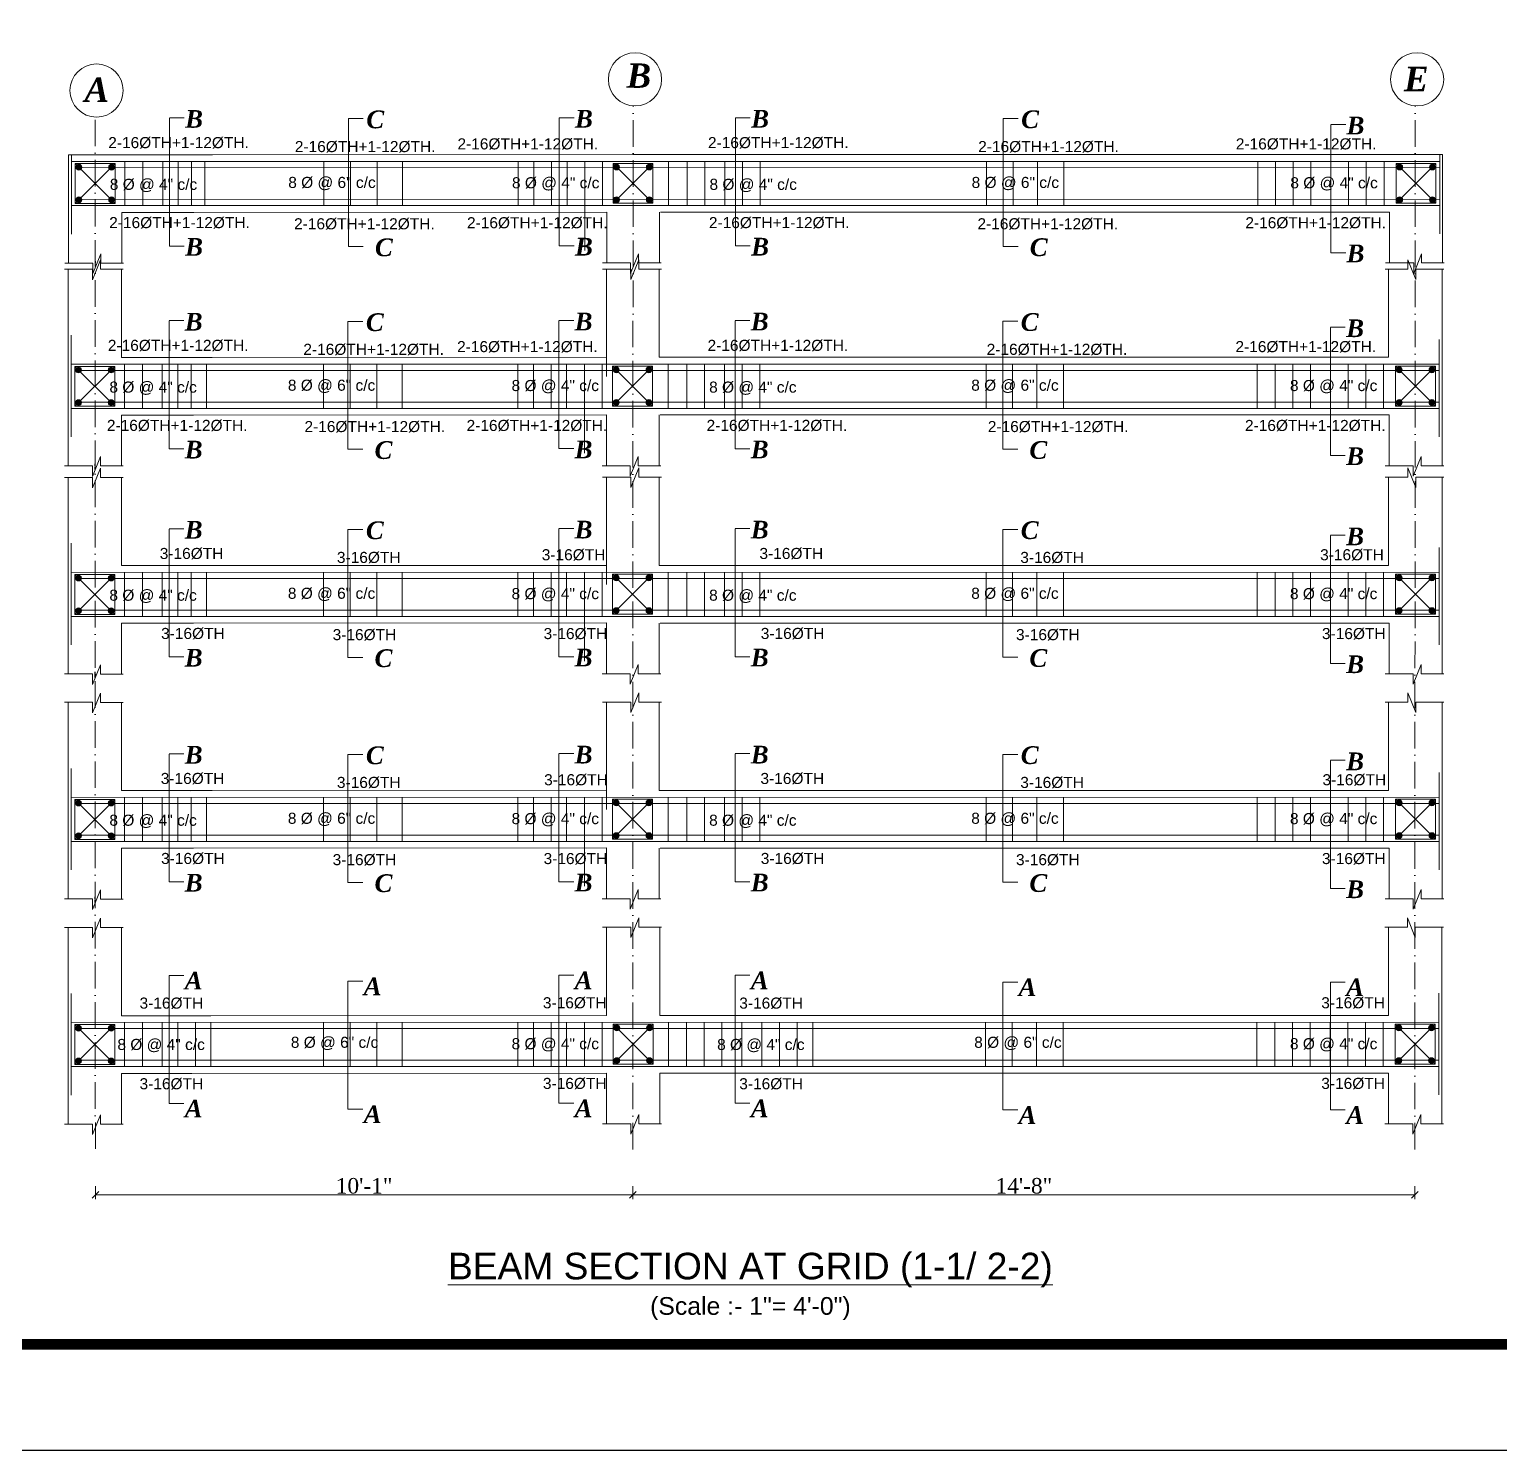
# Model space of a CAD drawing. Header units: inches. Extents: x -4737 to 13205, y 2479 to 13285.
# Drawn here: x 7214 to 7877, y 9074 to 9715 of the extents above; entities that cross this region are included whole.
import ezdxf

# ---------------------------------------------------------------- set-up
doc = ezdxf.new("R2010")
doc.units = ezdxf.units.IN
doc.header["$MEASUREMENT"] = 0
doc.linetypes.add('ACAD_ISO10W100', pattern=[18, 12, -3, 0, -3])
doc.linetypes.add('DASHEDX2', pattern=[1.5, 1, -0.5])
for name, color, linetype, lineweight in [('A-Gridtag', 2, 'Continuous', 13), ('CL', 30, 'ACAD_ISO10W100', 13), ('dim', 172, 'Continuous', 9), ('dimen', 72, 'Continuous', 9), ('REINFORECMENT', 240, 'Continuous', 18), ('SLAB LINE', 47, 'Continuous', 18), ('STIRRUP LINE', 54, 'Continuous', 18), ('Text', 7, 'Continuous', 13), ('TEXT REAL', 93, 'Continuous', 18), ('TEXTT', 7, 'Continuous', 25)]:
    doc.layers.add(name, color=color, linetype=linetype, lineweight=lineweight)
doc.styles.add('kriss', font='arial.ttf', dxfattribs={"height": 7})
doc.styles.add('samar', font='times.ttf')
doc.styles.add('sb', font='timesbi.ttf', dxfattribs={"oblique": 3, "height": 8})
doc.styles.get("Standard").update_dxf_attribs({"font": 'arial.ttf'})
doc.dimstyles.new('Attic 1-48in96', dxfattribs={"dimtxt": 7, "dimasz": 3, "dimexe": 2, "dimexo": 1, "dimgap": 0.5, "dimtad": 1, "dimdec": 0, "dimlfac": 0.5, "dimzin": 3, "dimdsep": 46, "dimlunit": 4, "dimtxsty": 'samar', "dimblk": 'OBLIQUE', "dimcen": 0.09, "dimclrd": 1, "dimclre": 1, "dimadec": 0, "dimazin": 0, "dimtfac": 1, "dimtdec": 0, "dimtix": 1, "dimtmove": 1, "dimatfit": 2, "dimldrblk": 'Arrow 1', "dimfxl": 4, "dimfxlon": 1, "dimtolj": 1, "dimtzin": 0, "dimlwd": 13, "dimlwe": 13, "dimarcsym": 0})

# ---------------------------------------------------------------- blocks, each defined once
blk = doc.blocks.new('_OBLIQUE')
at = {"color": 0, "linetype": 'ByBlock'}
blk.add_line((-0.5, -0.5), (0.5, 0.5), dxfattribs=at)
blk = doc.blocks.new('*D535')
at = {"layer": 'Defpoints', "color": 0, "transparency": 16777216}
for p in [(7243.84, 9209.93), (7486.35, 9209.71), (7486.35, 9189.19)]:
    blk.add_point(p, dxfattribs=at)
at = {"layer": 'dimen', "color": 1, "lineweight": 13, "transparency": 16777216}
for p, q in [((7243.84, 9193.19), (7243.84, 9187.19)), ((7243.84, 9189.19), (7486.35, 9189.19)), ((7486.35, 9193.19), (7486.35, 9187.19))]:
    blk.add_line(p, q, dxfattribs=at)
at = {"layer": 'dimen', "color": 1, "lineweight": 13, "transparency": 16777216, "xscale": 3, "yscale": 3, "zscale": 3, "rotation": 180}
blk.add_blockref('_OBLIQUE', (7243.84, 9189.19), dxfattribs=at)
at = {"layer": 'dimen', "color": 1, "lineweight": 13, "transparency": 16777216, "xscale": 3, "yscale": 3, "zscale": 3}
blk.add_blockref('_OBLIQUE', (7486.35, 9189.19), dxfattribs=at)
at = {"layer": 'dimen', "color": 0, "transparency": 16777216, "insert": (7365.1, 9193.25), "char_height": 7, "attachment_point": 5, "style": 'samar'}
blk.add_mtext('\\A1;10\'-1"', dxfattribs=at)
blk = doc.blocks.new('Arrow 1')
at = {"layer": 'TEXTT'}
blk.add_hatch(color=256, dxfattribs=at).paths.add_polyline_path([(-1.01, 0.42), (-1.01, -0.42), (-0.01, 0)])
blk = doc.blocks.new('*D536')
at = {"layer": 'Defpoints', "color": 0, "transparency": 16777216}
for p in [(7486.35, 9209.71), (7839.22, 9209.71), (7839.22, 9189.19)]:
    blk.add_point(p, dxfattribs=at)
at = {"layer": 'dimen', "color": 1, "lineweight": 13, "transparency": 16777216}
for p, q in [((7486.35, 9193.19), (7486.35, 9187.19)), ((7486.35, 9189.19), (7839.22, 9189.19)), ((7839.22, 9193.19), (7839.22, 9187.19))]:
    blk.add_line(p, q, dxfattribs=at)
at = {"layer": 'dimen', "color": 1, "lineweight": 13, "transparency": 16777216, "xscale": 3, "yscale": 3, "zscale": 3, "rotation": 180}
blk.add_blockref('_OBLIQUE', (7486.35, 9189.19), dxfattribs=at)
at = {"layer": 'dimen', "color": 1, "lineweight": 13, "transparency": 16777216, "xscale": 3, "yscale": 3, "zscale": 3}
blk.add_blockref('_OBLIQUE', (7839.22, 9189.19), dxfattribs=at)
at = {"layer": 'dimen', "color": 0, "transparency": 16777216, "insert": (7662.78, 9193.25), "char_height": 7, "attachment_point": 5, "style": 'samar'}
blk.add_mtext('\\A1;14\'-8"', dxfattribs=at)

msp = doc.modelspace()

# ---------------------------------------------------------------- hatches: boundary and pattern name
at = {"layer": 'REINFORECMENT'}
for points in [[(7237.74, 9652.98, 1), (7235.14, 9652.98, 1)], [(7249.87, 9652.98, -1), (7252.47, 9652.98, -1)], [(7480.34, 9653.06, 1), (7477.74, 9653.06, 1)], [(7492.47, 9653.06, -1), (7495.08, 9653.06, -1)], [(7833.66, 9653.06, 1), (7831.05, 9653.06, 1)], [(7845.79, 9653.06, -1), (7848.39, 9653.06, -1)], [(7237.74, 9638.25, -1), (7235.14, 9638.25, -1)], [(7249.87, 9638.25, 1), (7252.47, 9638.25, 1)], [(7480.34, 9638.33, -1), (7477.74, 9638.33, -1)], [(7492.47, 9638.33, 1), (7495.08, 9638.33, 1)], [(7833.66, 9638.33, -1), (7831.05, 9638.33, -1)], [(7845.79, 9638.33, 1), (7848.39, 9638.33, 1)], [(7237.56, 9561.47, 1), (7234.96, 9561.47, 1)], [(7249.69, 9561.47, -1), (7252.29, 9561.47, -1)], [(7480.17, 9561.55, 1), (7477.56, 9561.55, 1)], [(7492.3, 9561.55, -1), (7494.9, 9561.55, -1)], [(7833.48, 9561.55, 1), (7830.88, 9561.55, 1)], [(7845.61, 9561.55, -1), (7848.21, 9561.55, -1)], [(7237.56, 9546.74, -1), (7234.96, 9546.74, -1)], [(7249.69, 9546.74, 1), (7252.29, 9546.74, 1)], [(7480.17, 9546.82, -1), (7477.56, 9546.82, -1)], [(7492.3, 9546.82, 1), (7494.9, 9546.82, 1)], [(7833.48, 9546.82, -1), (7830.88, 9546.82, -1)], [(7845.61, 9546.82, 1), (7848.21, 9546.82, 1)], [(7237.56, 9467.56, 1), (7234.96, 9467.56, 1)], [(7249.69, 9467.56, -1), (7252.29, 9467.56, -1)], [(7480.17, 9467.63, 1), (7477.56, 9467.63, 1)], [(7492.3, 9467.63, -1), (7494.9, 9467.63, -1)], [(7833.48, 9467.64, 1), (7830.88, 9467.64, 1)], [(7845.61, 9467.64, -1), (7848.21, 9467.64, -1)], [(7237.56, 9452.82, -1), (7234.96, 9452.82, -1)], [(7249.69, 9452.82, 1), (7252.29, 9452.82, 1)], [(7480.17, 9452.9, -1), (7477.56, 9452.9, -1)], [(7492.3, 9452.9, 1), (7494.9, 9452.9, 1)], [(7833.48, 9452.9, -1), (7830.88, 9452.9, -1)], [(7845.61, 9452.9, 1), (7848.21, 9452.9, 1)], [(7237.56, 9366.01, 1), (7234.96, 9366.01, 1)], [(7249.69, 9366.01, -1), (7252.29, 9366.01, -1)], [(7480.17, 9366.09, 1), (7477.56, 9366.09, 1)], [(7492.3, 9366.09, -1), (7494.9, 9366.09, -1)], [(7833.48, 9366.09, 1), (7830.88, 9366.09, 1)], [(7845.61, 9366.09, -1), (7848.21, 9366.09, -1)], [(7237.56, 9351.28, -1), (7234.96, 9351.28, -1)], [(7249.69, 9351.28, 1), (7252.29, 9351.28, 1)], [(7480.17, 9351.36, -1), (7477.56, 9351.36, -1)], [(7492.3, 9351.36, 1), (7494.9, 9351.36, 1)], [(7833.48, 9351.36, -1), (7830.88, 9351.36, -1)], [(7845.61, 9351.36, 1), (7848.21, 9351.36, 1)], [(7237.56, 9264.4, 1), (7234.96, 9264.4, 1)], [(7249.69, 9264.4, -1), (7252.29, 9264.4, -1)], [(7480.43, 9264.55, 1), (7477.83, 9264.55, 1)], [(7492.56, 9264.55, -1), (7495.16, 9264.55, -1)], [(7833.3, 9264.55, 1), (7830.7, 9264.55, 1)], [(7845.43, 9264.55, -1), (7848.03, 9264.55, -1)], [(7237.56, 9249.67, -1), (7234.96, 9249.67, -1)], [(7249.69, 9249.67, 1), (7252.29, 9249.67, 1)], [(7480.43, 9249.82, -1), (7477.83, 9249.82, -1)], [(7492.56, 9249.82, 1), (7495.16, 9249.82, 1)], [(7833.3, 9249.82, -1), (7830.7, 9249.82, -1)], [(7845.43, 9249.82, 1), (7848.03, 9249.82, 1)]]:
    msp.add_hatch(color=256, dxfattribs=at).paths.add_polyline_path(points)

# ---------------------------------------------------------------- linework, layer by layer
at = {"color": 4, "linetype": 'DASHEDX2'}
for p, q in [((7243.8, 9610.63), (7243.8, 9607.6)), ((7243.63, 9519.12), (7243.63, 9516.09)), ((7243.63, 9425.21), (7243.63, 9422.17)), ((7243.63, 9323.67), (7243.63, 9320.63))]:
    msp.add_line(p, q, dxfattribs=at)
msp.add_lwpolyline([(6193.59, 9073.79), (6193.59, 11318.83), (9368.39, 11318.83), (9368.39, 9073.79)], close=True)
at = {"const_width": 4.8}
msp.add_lwpolyline([(9320.39, 9121.79), (9320.39, 11270.83), (6337.59, 11270.83), (6337.59, 9121.79)], close=True, dxfattribs=at)
at = {"layer": 'A-Gridtag', "color": 1}
for centre in [(7244.4, 9687.6), (7487.35, 9692.64), (7840.22, 9692.64)]:
    msp.add_circle(centre, 12, dxfattribs=at)
at = {"layer": 'CL'}
for p, q in [((7486.35, 9209.71), (7486.45, 9680.67)), ((7839.22, 9209.71), (7839.32, 9680.67)), ((7243.84, 9209.93), (7243.69, 9675.62))]:
    msp.add_line(p, q, dxfattribs=at)
at = {"layer": 'dim', "ltscale": 5}
for p, q in [((7283.97, 9675.26), (7277.26, 9675.26)), ((7277.26, 9675.12), (7277.26, 9637.56)), ((7364.72, 9674.91), (7358.01, 9674.91)), ((7358.01, 9674.91), (7358.01, 9637.35)), ((7459.89, 9675.35), (7453.18, 9675.35)), ((7453.18, 9675.21), (7453.18, 9637.65)), ((7539.37, 9675.34), (7532.66, 9675.34)), ((7532.66, 9675.2), (7532.66, 9637.64)), ((7660.19, 9674.96), (7653.48, 9674.96)), ((7653.48, 9674.96), (7653.48, 9637.41)), ((7808.01, 9672.3), (7801.3, 9672.3)), ((7801.3, 9672.15), (7801.3, 9634.6)), ((7277.26, 9654.94), (7277.26, 9617.39)), ((7358.01, 9654.74), (7358.01, 9617.18)), ((7453.18, 9655.04), (7453.18, 9617.48)), ((7464.67, 9653.02), (7464.67, 9615.46)), ((7532.66, 9655.03), (7532.66, 9617.47)), ((7653.48, 9654.79), (7653.48, 9617.24)), ((7801.3, 9651.98), (7801.3, 9614.42)), ((7277.26, 9617.39), (7283.97, 9617.39)), ((7358.01, 9617.18), (7364.72, 9617.18)), ((7453.18, 9617.48), (7459.89, 9617.48)), ((7532.66, 9617.47), (7539.37, 9617.47)), ((7653.48, 9617.24), (7660.19, 9617.24)), ((7801.3, 9614.42), (7808.01, 9614.42)), ((7283.79, 9583.75), (7277.09, 9583.75)), ((7277.09, 9583.61), (7277.09, 9546.05)), ((7364.54, 9583.4), (7357.83, 9583.4)), ((7357.83, 9583.4), (7357.83, 9545.84)), ((7459.71, 9583.84), (7453.01, 9583.84)), ((7453.01, 9583.7), (7453.01, 9546.14)), ((7539.19, 9583.84), (7532.49, 9583.84)), ((7532.49, 9583.69), (7532.49, 9546.13)), ((7660.01, 9583.45), (7653.3, 9583.45)), ((7653.3, 9583.45), (7653.3, 9545.9)), ((7807.83, 9580.79), (7801.12, 9580.79)), ((7801.12, 9580.64), (7801.12, 9543.09)), ((7277.09, 9563.44), (7277.09, 9525.88)), ((7357.83, 9563.23), (7357.83, 9525.67)), ((7453.01, 9563.53), (7453.01, 9525.97)), ((7464.5, 9561.51), (7464.5, 9523.95)), ((7532.49, 9563.52), (7532.49, 9525.96)), ((7653.3, 9563.28), (7653.3, 9525.73)), ((7801.12, 9560.47), (7801.12, 9522.92)), ((7277.09, 9525.88), (7283.79, 9525.88)), ((7453.01, 9525.97), (7459.71, 9525.97)), ((7532.49, 9525.96), (7539.19, 9525.96)), ((7653.3, 9525.73), (7660.01, 9525.73)), ((7357.83, 9525.67), (7364.54, 9525.67)), ((7801.12, 9522.92), (7807.83, 9522.92)), ((7283.79, 9489.84), (7277.09, 9489.84)), ((7277.09, 9489.69), (7277.09, 9452.13)), ((7364.54, 9489.48), (7357.83, 9489.48)), ((7357.83, 9489.48), (7357.83, 9451.93)), ((7459.71, 9489.93), (7453.01, 9489.93)), ((7453.01, 9489.78), (7453.01, 9452.23)), ((7539.19, 9489.92), (7532.49, 9489.92)), ((7532.49, 9489.77), (7532.49, 9452.22)), ((7660.01, 9489.54), (7653.3, 9489.54)), ((7653.3, 9489.54), (7653.3, 9451.98)), ((7807.83, 9486.88), (7801.12, 9486.88)), ((7801.12, 9486.73), (7801.12, 9449.17)), ((7277.09, 9469.52), (7277.09, 9431.96)), ((7357.83, 9469.31), (7357.83, 9431.76)), ((7453.01, 9469.61), (7453.01, 9432.06)), ((7464.5, 9467.59), (7464.5, 9430.04)), ((7532.49, 9469.6), (7532.49, 9432.05)), ((7653.3, 9469.37), (7653.3, 9431.81)), ((7801.12, 9466.56), (7801.12, 9429)), ((7277.09, 9431.96), (7283.79, 9431.96)), ((7357.83, 9431.76), (7364.54, 9431.76)), ((7453.01, 9432.06), (7459.71, 9432.06)), ((7532.49, 9432.05), (7539.19, 9432.05)), ((7653.3, 9431.81), (7660.01, 9431.81)), ((7801.12, 9429), (7807.83, 9429)), ((7283.79, 9388.3), (7277.09, 9388.3)), ((7277.09, 9388.15), (7277.09, 9350.59)), ((7364.54, 9387.94), (7357.83, 9387.94)), ((7357.83, 9387.94), (7357.83, 9350.38)), ((7459.71, 9388.39), (7453.01, 9388.39)), ((7453.01, 9388.24), (7453.01, 9350.68)), ((7539.19, 9388.38), (7532.49, 9388.38)), ((7532.49, 9388.23), (7532.49, 9350.67)), ((7660.01, 9388), (7653.3, 9388)), ((7653.3, 9388), (7653.3, 9350.44)), ((7807.83, 9385.33), (7801.12, 9385.33)), ((7801.12, 9385.18), (7801.12, 9347.63)), ((7277.09, 9367.98), (7277.09, 9330.42)), ((7357.83, 9367.77), (7357.83, 9330.21)), ((7453.01, 9368.07), (7453.01, 9330.51)), ((7532.49, 9368.06), (7532.49, 9330.5)), ((7653.3, 9367.82), (7653.3, 9330.27)), ((7464.5, 9366.05), (7464.5, 9328.49)), ((7801.12, 9365.01), (7801.12, 9327.46)), ((7277.09, 9330.42), (7283.79, 9330.42)), ((7357.83, 9330.21), (7364.54, 9330.21)), ((7453.01, 9330.51), (7459.71, 9330.51)), ((7532.49, 9330.5), (7539.19, 9330.5)), ((7653.3, 9330.27), (7660.01, 9330.27)), ((7801.12, 9327.46), (7807.83, 9327.46)), ((7283.79, 9288.2), (7277.09, 9288.2)), ((7277.09, 9288.2), (7277.09, 9250.65)), ((7459.71, 9288.29), (7453.01, 9288.29)), ((7453.01, 9288.29), (7453.01, 9250.74)), ((7539.19, 9288.29), (7532.49, 9288.29)), ((7532.49, 9288.29), (7532.49, 9250.73)), ((7364.54, 9285.63), (7357.83, 9285.63)), ((7357.83, 9285.63), (7357.83, 9248.07)), ((7660.01, 9285.24), (7653.3, 9285.24)), ((7653.3, 9285.24), (7653.3, 9247.68)), ((7807.83, 9285.24), (7801.12, 9285.24)), ((7801.12, 9285.24), (7801.12, 9247.68)), ((7277.09, 9268.03), (7277.09, 9230.48)), ((7453.01, 9268.12), (7453.01, 9230.57)), ((7532.49, 9268.11), (7532.49, 9230.56)), ((7357.83, 9265.46), (7357.83, 9227.9)), ((7653.3, 9265.07), (7653.3, 9227.51)), ((7801.12, 9265.07), (7801.12, 9227.51)), ((7277.09, 9230.48), (7283.79, 9230.48)), ((7357.83, 9227.9), (7364.54, 9227.9)), ((7453.01, 9230.57), (7459.71, 9230.57)), ((7532.49, 9230.56), (7539.19, 9230.56)), ((7653.3, 9227.51), (7660.01, 9227.51)), ((7801.12, 9227.51), (7807.83, 9227.51))]:
    msp.add_line(p, q, dxfattribs=at)
at = {"layer": 'dim', "ltscale": 3}
for p, q in [((7234.8, 9636.61), (7252.8, 9654.61)), ((7234.8, 9654.61), (7252.8, 9636.61)), ((7477.41, 9636.69), (7495.41, 9654.69)), ((7477.41, 9654.69), (7495.41, 9636.69)), ((7830.72, 9636.69), (7848.72, 9654.69)), ((7830.72, 9654.69), (7848.72, 9636.69)), ((7255.63, 9606.93), (7255.63, 9567.11)), ((7474.5, 9607.1), (7474.5, 9567.23)), ((7255.63, 9597.8), (7255.63, 9567.11)), ((7474.5, 9558.59), (7474.5, 9596.72)), ((7234.63, 9545.1), (7252.63, 9563.1)), ((7234.63, 9563.1), (7252.63, 9545.1)), ((7477.23, 9545.18), (7495.23, 9563.18)), ((7477.23, 9563.18), (7495.23, 9545.18)), ((7830.54, 9545.19), (7848.54, 9563.19)), ((7830.54, 9563.19), (7848.54, 9545.19)), ((7255.63, 9513.01), (7255.63, 9473.19)), ((7474.5, 9513.19), (7474.5, 9473.32)), ((7255.63, 9503.88), (7255.63, 9473.19)), ((7474.5, 9464.67), (7474.5, 9502.8)), ((7234.63, 9451.19), (7252.63, 9469.19)), ((7234.63, 9469.19), (7252.63, 9451.19)), ((7477.23, 9451.27), (7495.23, 9469.27)), ((7477.23, 9469.27), (7495.23, 9451.27)), ((7830.54, 9451.27), (7848.54, 9469.27)), ((7830.54, 9469.27), (7848.54, 9451.27)), ((7255.63, 9411.47), (7255.63, 9371.65)), ((7474.5, 9411.64), (7474.5, 9371.77)), ((7255.63, 9402.34), (7255.63, 9371.65)), ((7474.5, 9363.13), (7474.5, 9401.26)), ((7234.63, 9349.65), (7252.63, 9367.65)), ((7234.63, 9367.65), (7252.63, 9349.65)), ((7477.23, 9349.73), (7495.23, 9367.73)), ((7477.23, 9367.73), (7495.23, 9349.73)), ((7830.54, 9349.73), (7848.54, 9367.73)), ((7830.54, 9367.73), (7848.54, 9349.73)), ((7234.63, 9248.03), (7252.63, 9266.03)), ((7234.63, 9266.03), (7252.63, 9248.03)), ((7477.5, 9248.18), (7495.5, 9266.18)), ((7477.5, 9266.18), (7495.5, 9248.18)), ((7830.37, 9248.18), (7848.37, 9266.18)), ((7830.37, 9266.18), (7848.37, 9248.18))]:
    msp.add_line(p, q, dxfattribs=at)
at = {"layer": 'dim', "ltscale": 5}
for points in [[(7256.53, 9609.69), (7246.32, 9609.69), (7246.32, 9613.89), (7242.76, 9604.98), (7242.76, 9609.71), (7230.04, 9609.71)], [(7499.14, 9609.77), (7488.92, 9609.77), (7488.92, 9613.96), (7485.36, 9605.06), (7485.36, 9609.79), (7472.65, 9609.79)], [(7852.45, 9609.77), (7842.24, 9609.77), (7842.24, 9613.97), (7838.68, 9605.06), (7838.68, 9609.8), (7825.96, 9609.8)], [(7256.36, 9606.93), (7246.14, 9606.93), (7246.14, 9611.12), (7242.58, 9602.21), (7242.58, 9606.95), (7229.87, 9606.95)], [(7499.23, 9607.01), (7489.01, 9607.01), (7489.01, 9611.2), (7485.45, 9602.29), (7485.45, 9607.03), (7472.74, 9607.03)], [(7825.81, 9607.01), (7836.03, 9607.01), (7836.03, 9611.2), (7839.59, 9602.29), (7839.59, 9607.03), (7852.3, 9607.03)], [(7256.36, 9518.18), (7246.14, 9518.18), (7246.14, 9522.38), (7242.58, 9513.47), (7242.58, 9518.21), (7229.87, 9518.21)], [(7498.96, 9518.26), (7488.74, 9518.26), (7488.74, 9522.46), (7485.18, 9513.55), (7485.18, 9518.29), (7472.47, 9518.29)], [(7852.27, 9518.26), (7842.06, 9518.26), (7842.06, 9522.46), (7838.5, 9513.55), (7838.5, 9518.29), (7825.78, 9518.29)], [(7256.36, 9513.01), (7246.14, 9513.01), (7246.14, 9517.21), (7242.58, 9508.3), (7242.58, 9513.03), (7229.87, 9513.03)], [(7499.23, 9513.09), (7489.01, 9513.09), (7489.01, 9517.29), (7485.45, 9508.38), (7485.45, 9513.12), (7472.74, 9513.12)], [(7825.81, 9513.09), (7836.03, 9513.09), (7836.03, 9517.29), (7839.59, 9508.38), (7839.59, 9513.12), (7852.3, 9513.12)], [(7256.36, 9424.27), (7246.14, 9424.27), (7246.14, 9428.46), (7242.58, 9419.55), (7242.58, 9424.29), (7229.87, 9424.29)], [(7498.96, 9424.35), (7488.74, 9424.35), (7488.74, 9428.54), (7485.18, 9419.63), (7485.18, 9424.37), (7472.47, 9424.37)], [(7852.27, 9424.35), (7842.06, 9424.35), (7842.06, 9428.54), (7838.5, 9419.64), (7838.5, 9424.37), (7825.78, 9424.37)], [(7256.36, 9411.47), (7246.14, 9411.47), (7246.14, 9415.66), (7242.58, 9406.75), (7242.58, 9411.49), (7229.87, 9411.49)], [(7499.23, 9411.55), (7489.01, 9411.55), (7489.01, 9415.74), (7485.45, 9406.84), (7485.45, 9411.57), (7472.74, 9411.57)], [(7825.81, 9411.55), (7836.03, 9411.55), (7836.03, 9415.74), (7839.59, 9406.84), (7839.59, 9411.57), (7852.3, 9411.57)], [(7256.36, 9322.72), (7246.14, 9322.72), (7246.14, 9326.92), (7242.58, 9318.01), (7242.58, 9322.75), (7229.87, 9322.75)], [(7498.96, 9322.8), (7488.74, 9322.8), (7488.74, 9327), (7485.18, 9318.09), (7485.18, 9322.83), (7472.47, 9322.83)], [(7852.27, 9322.81), (7842.06, 9322.81), (7842.06, 9327), (7838.5, 9318.09), (7838.5, 9322.83), (7825.78, 9322.83)], [(7256.36, 9309.85), (7246.14, 9309.85), (7246.14, 9314.05), (7242.58, 9305.14), (7242.58, 9309.88), (7229.87, 9309.88)], [(7499.23, 9310), (7489.01, 9310), (7489.01, 9314.2), (7485.45, 9305.29), (7485.45, 9310.03), (7472.74, 9310.03)], [(7825.64, 9310), (7835.85, 9310), (7835.85, 9314.2), (7839.41, 9305.29), (7839.41, 9310.03), (7852.13, 9310.03)], [(7256.36, 9221.11), (7246.14, 9221.11), (7246.14, 9225.31), (7242.58, 9216.4), (7242.58, 9221.13), (7229.87, 9221.13)], [(7499.23, 9221.26), (7489.01, 9221.26), (7489.01, 9225.46), (7485.45, 9216.55), (7485.45, 9221.28), (7472.74, 9221.28)], [(7499.23, 9221.26), (7489.01, 9221.26), (7489.01, 9225.46), (7485.45, 9216.55), (7485.45, 9221.28), (7472.74, 9221.28)], [(7852.1, 9221.26), (7841.88, 9221.26), (7841.88, 9225.46), (7838.32, 9216.55), (7838.32, 9221.28), (7825.61, 9221.28)]]:
    msp.add_lwpolyline(points, dxfattribs=at)
at = {"layer": 'REINFORECMENT'}
for p, q in [((7233.1, 9658.61), (7233.1, 9622.79)), ((7233.1, 9658.61), (7233.1, 9622.79)), ((7850.42, 9658.69), (7850.42, 9622.87)), ((7850.42, 9655.63), (7233.1, 9655.58)), ((7850.42, 9652.83), (7234.8, 9652.78)), ((7850.42, 9638.53), (7234.8, 9638.47)), ((7850.42, 9635.66), (7233.1, 9635.66)), ((7232.93, 9577.16), (7232.93, 9531.28)), ((7850.24, 9575.31), (7850.24, 9531.36)), ((7232.93, 9567.11), (7232.93, 9531.28)), ((7850.24, 9564.12), (7232.93, 9564.07)), ((7850.24, 9561.32), (7234.63, 9561.27)), ((7850.24, 9547.02), (7234.63, 9546.97)), ((7850.24, 9544.15), (7232.93, 9544.15)), ((7232.93, 9483.25), (7232.93, 9437.37)), ((7850.24, 9481.4), (7850.24, 9437.45)), ((7232.93, 9473.19), (7232.93, 9437.37)), ((7850.24, 9470.2), (7232.93, 9470.15)), ((7850.24, 9467.4), (7234.63, 9467.35)), ((7850.24, 9453.1), (7234.63, 9453.05)), ((7850.24, 9450.24), (7232.93, 9450.24)), ((7232.93, 9381.7), (7232.93, 9335.82)), ((7850.24, 9379.86), (7850.24, 9335.9)), ((7232.93, 9371.65), (7232.93, 9335.82)), ((7850.24, 9368.66), (7232.93, 9368.61)), ((7850.24, 9365.86), (7234.63, 9365.81)), ((7850.24, 9348.69), (7232.93, 9348.69)), ((7850.24, 9351.56), (7234.63, 9351.51)), ((7232.93, 9280.09), (7232.93, 9234.21)), ((7850.07, 9280.24), (7850.07, 9234.36)), ((7850.07, 9267.11), (7232.93, 9267.06)), ((7850.07, 9264.32), (7234.63, 9264.27)), ((7850.07, 9247.15), (7232.93, 9247.15)), ((7850.07, 9250.01), (7234.63, 9249.96))]:
    msp.add_line(p, q, dxfattribs=at)
for points in [[(7252.8, 9636.61), (7234.8, 9636.61), (7234.8, 9654.61), (7252.8, 9654.61)], [(7495.41, 9636.69), (7477.41, 9636.69), (7477.41, 9654.69), (7495.41, 9654.69)], [(7848.72, 9636.69), (7830.72, 9636.69), (7830.72, 9654.69), (7848.72, 9654.69)], [(7252.63, 9545.1), (7234.63, 9545.1), (7234.63, 9563.1), (7252.63, 9563.1)], [(7495.23, 9545.18), (7477.23, 9545.18), (7477.23, 9563.18), (7495.23, 9563.18)], [(7848.54, 9545.19), (7830.54, 9545.19), (7830.54, 9563.19), (7848.54, 9563.19)], [(7252.63, 9451.19), (7234.63, 9451.19), (7234.63, 9469.19), (7252.63, 9469.19)], [(7495.23, 9451.27), (7477.23, 9451.27), (7477.23, 9469.27), (7495.23, 9469.27)], [(7848.54, 9451.27), (7830.54, 9451.27), (7830.54, 9469.27), (7848.54, 9469.27)], [(7252.63, 9349.65), (7234.63, 9349.65), (7234.63, 9367.65), (7252.63, 9367.65)], [(7495.23, 9349.73), (7477.23, 9349.73), (7477.23, 9367.73), (7495.23, 9367.73)], [(7848.54, 9349.73), (7830.54, 9349.73), (7830.54, 9367.73), (7848.54, 9367.73)], [(7252.63, 9248.03), (7234.63, 9248.03), (7234.63, 9266.03), (7252.63, 9266.03)], [(7495.5, 9248.18), (7477.5, 9248.18), (7477.5, 9266.18), (7495.5, 9266.18)], [(7848.37, 9248.18), (7830.37, 9248.18), (7830.37, 9266.18), (7848.37, 9266.18)]]:
    msp.add_lwpolyline(points, close=True, dxfattribs=at)
for centre in [(7236.44, 9652.98), (7251.17, 9652.98), (7479.04, 9653.06), (7493.77, 9653.06), (7832.36, 9653.06), (7847.09, 9653.06), (7236.44, 9638.25), (7251.17, 9638.25), (7479.04, 9638.33), (7493.77, 9638.33), (7832.36, 9638.33), (7847.09, 9638.33), (7236.26, 9561.47), (7250.99, 9561.47), (7478.86, 9561.55), (7493.6, 9561.55), (7832.18, 9561.55), (7846.91, 9561.55), (7236.26, 9546.74), (7250.99, 9546.74), (7478.86, 9546.82), (7493.6, 9546.82), (7832.18, 9546.82), (7846.91, 9546.82), (7236.26, 9467.56), (7250.99, 9467.56), (7478.86, 9467.63), (7493.6, 9467.63), (7832.18, 9467.64), (7846.91, 9467.64), (7236.26, 9452.82), (7250.99, 9452.82), (7478.86, 9452.9), (7493.6, 9452.9), (7832.18, 9452.9), (7846.91, 9452.9), (7236.26, 9366.01), (7250.99, 9366.01), (7478.86, 9366.09), (7493.6, 9366.09), (7832.18, 9366.09), (7846.91, 9366.09), (7236.26, 9351.28), (7250.99, 9351.28), (7478.86, 9351.36), (7493.6, 9351.36), (7832.18, 9351.36), (7846.91, 9351.36), (7236.26, 9264.4), (7250.99, 9264.4), (7479.13, 9264.55), (7493.86, 9264.55), (7832, 9264.55), (7846.73, 9264.55), (7236.26, 9249.67), (7250.99, 9249.67), (7479.13, 9249.82), (7493.86, 9249.82), (7832, 9249.82), (7846.73, 9249.82)]:
    msp.add_circle(centre, 1.3, dxfattribs=at)
at = {"layer": 'SLAB LINE'}
for p, q in [((7296.75, 9658.61), (7231.8, 9658.61)), ((7231.8, 9658.61), (7231.8, 9609.71)), ((7231.8, 9658.61), (7231.8, 9609.71)), ((7286.84, 9658.59), (7486.32, 9658.74)), ((7839.19, 9658.69), (7486.32, 9658.69)), ((7851.72, 9658.69), (7839.19, 9658.69)), ((7851.72, 9658.69), (7851.72, 9609.77)), ((7255.8, 9632.61), (7255.8, 9609.69)), ((7288.35, 9632.61), (7255.8, 9632.61)), ((7474.67, 9632.74), (7284.8, 9632.59)), ((7474.67, 9632.74), (7474.67, 9609.84)), ((7498.41, 9632.69), (7498.41, 9609.77)), ((7498.85, 9632.69), (7827.72, 9632.69)), ((7827.72, 9632.69), (7827.72, 9609.8)), ((7231.63, 9606.95), (7231.63, 9567.11)), ((7231.63, 9606.95), (7231.63, 9518.21)), ((7255.63, 9606.93), (7255.63, 9567.11)), ((7498.23, 9607.01), (7498.23, 9567.19)), ((7827.28, 9607.01), (7827.28, 9567.19)), ((7851.54, 9607.01), (7851.54, 9518.26)), ((7231.63, 9567.11), (7231.63, 9518.21)), ((7296.57, 9567.11), (7255.63, 9567.11)), ((7286.66, 9567.08), (7474.5, 9567.22)), ((7827.28, 9567.19), (7498.23, 9567.19)), ((7255.63, 9541.11), (7255.63, 9518.18)), ((7288.17, 9541.11), (7255.63, 9541.11)), ((7474.5, 9541.23), (7284.62, 9541.08)), ((7474.5, 9541.23), (7474.5, 9518.33)), ((7498.23, 9541.18), (7498.23, 9518.26)), ((7498.67, 9541.19), (7827.54, 9541.19)), ((7827.54, 9541.19), (7827.54, 9518.29)), ((7231.63, 9513.03), (7231.63, 9473.19)), ((7231.63, 9513.03), (7231.63, 9424.29)), ((7255.63, 9513.01), (7255.63, 9473.19)), ((7498.23, 9513.09), (7498.23, 9473.27)), ((7827.28, 9513.09), (7827.28, 9473.27)), ((7851.54, 9513.09), (7851.54, 9424.35)), ((7231.63, 9473.19), (7231.63, 9424.29)), ((7296.57, 9473.19), (7255.63, 9473.19)), ((7286.66, 9473.17), (7474.5, 9473.31)), ((7827.28, 9473.27), (7498.23, 9473.27)), ((7255.63, 9447.19), (7255.63, 9424.27)), ((7288.17, 9447.19), (7255.63, 9447.19)), ((7474.5, 9447.32), (7284.62, 9447.17)), ((7474.5, 9447.32), (7474.5, 9424.42)), ((7498.23, 9447.27), (7498.23, 9424.35)), ((7498.67, 9447.27), (7827.54, 9447.27)), ((7827.54, 9447.27), (7827.54, 9424.37)), ((7231.63, 9411.49), (7231.63, 9371.65)), ((7231.63, 9411.49), (7231.63, 9322.75)), ((7255.63, 9411.47), (7255.63, 9371.65)), ((7498.23, 9411.55), (7498.23, 9371.73)), ((7827.28, 9411.55), (7827.28, 9371.73)), ((7851.54, 9411.55), (7851.54, 9322.81)), ((7231.63, 9371.65), (7231.63, 9322.75)), ((7296.57, 9371.65), (7255.63, 9371.65)), ((7286.66, 9371.62), (7474.5, 9371.76)), ((7827.28, 9371.73), (7498.23, 9371.73)), ((7255.63, 9345.65), (7255.63, 9322.72)), ((7288.17, 9345.65), (7255.63, 9345.65)), ((7474.5, 9345.77), (7284.62, 9345.62)), ((7474.5, 9345.77), (7474.5, 9322.87)), ((7498.23, 9345.73), (7498.23, 9322.8)), ((7498.67, 9345.73), (7827.54, 9345.73)), ((7827.54, 9345.73), (7827.54, 9322.83)), ((7231.63, 9309.88), (7231.63, 9270.03)), ((7231.63, 9309.88), (7231.63, 9221.13)), ((7255.63, 9309.85), (7255.63, 9270.03)), ((7474.5, 9310.03), (7474.5, 9270.18)), ((7498.5, 9310), (7498.5, 9270.18)), ((7827.37, 9310.03), (7827.37, 9270.18)), ((7851.37, 9310), (7851.37, 9221.26)), ((7295.93, 9270.03), (7255.63, 9270.03)), ((7286.62, 9270.03), (7474.5, 9270.18)), ((7827.37, 9270.18), (7498.5, 9270.18)), ((7231.63, 9244.03), (7231.63, 9221.13)), ((7255.63, 9244.03), (7255.63, 9221.11)), ((7287.41, 9244.03), (7255.63, 9244.03)), ((7474.5, 9244.18), (7286.62, 9244.03)), ((7474.5, 9244.18), (7474.5, 9221.28)), ((7474.5, 9244.18), (7474.5, 9221.28)), ((7498.5, 9244.18), (7827.37, 9244.18)), ((7498.5, 9244.18), (7498.5, 9221.26)), ((7827.37, 9244.18), (7827.37, 9221.28))]:
    msp.add_line(p, q, dxfattribs=at)
at = {"layer": 'STIRRUP LINE'}
for p, q in [((7257.22, 9635.58), (7257.22, 9655.57)), ((7265.22, 9635.58), (7265.22, 9655.57)), ((7274.22, 9635.58), (7274.22, 9655.57)), ((7281.22, 9635.58), (7281.22, 9655.57)), ((7287.22, 9635.58), (7287.22, 9655.57)), ((7287.22, 9635.58), (7287.22, 9655.57)), ((7287.22, 9635.58), (7287.22, 9655.57)), ((7293.22, 9635.58), (7293.22, 9655.57)), ((7347, 9635.58), (7347, 9655.57)), ((7359, 9635.58), (7359, 9655.57)), ((7370.99, 9635.58), (7370.99, 9655.57)), ((7382.38, 9635.65), (7382.38, 9655.64)), ((7382.38, 9635.58), (7382.38, 9655.57)), ((7434.67, 9635.65), (7434.67, 9655.64)), ((7434.67, 9635.63), (7434.67, 9655.62)), ((7434.67, 9635.63), (7434.67, 9655.62)), ((7441.67, 9635.65), (7441.67, 9655.64)), ((7449.67, 9635.63), (7449.67, 9655.62)), ((7449.67, 9635.63), (7449.67, 9655.62)), ((7456.67, 9635.63), (7456.67, 9655.62)), ((7464.67, 9635.63), (7464.67, 9655.62)), ((7472.67, 9635.63), (7472.67, 9655.62)), ((7502.41, 9635.66), (7502.41, 9655.65)), ((7510.85, 9635.66), (7510.85, 9655.65)), ((7518.85, 9635.66), (7518.85, 9655.65)), ((7527.85, 9635.66), (7527.85, 9655.65)), ((7535.85, 9635.66), (7535.85, 9655.65)), ((7535.85, 9635.66), (7535.85, 9655.65)), ((7543.85, 9635.66), (7543.85, 9655.65)), ((7645.89, 9635.66), (7645.89, 9655.65)), ((7657.89, 9635.66), (7657.89, 9655.65)), ((7668.89, 9635.66), (7668.89, 9655.65)), ((7680.89, 9635.66), (7680.89, 9655.65)), ((7768.3, 9635.66), (7768.3, 9655.65)), ((7776.3, 9635.66), (7776.3, 9655.65)), ((7784.3, 9635.66), (7784.3, 9655.65)), ((7792.3, 9635.66), (7792.3, 9655.65)), ((7801.3, 9635.66), (7801.3, 9655.65)), ((7809.3, 9635.66), (7809.3, 9655.65)), ((7817.3, 9635.66), (7817.3, 9655.65)), ((7825.3, 9635.66), (7825.3, 9655.65)), ((7257.05, 9544.07), (7257.05, 9564.06)), ((7265.05, 9544.07), (7265.05, 9564.06)), ((7274.05, 9544.07), (7274.05, 9564.06)), ((7281.05, 9544.07), (7281.05, 9564.06)), ((7287.05, 9544.07), (7287.05, 9564.06)), ((7287.05, 9544.07), (7287.05, 9564.06)), ((7287.05, 9544.07), (7287.05, 9564.06)), ((7294.01, 9544.07), (7294.01, 9564.06)), ((7346.82, 9544.07), (7346.82, 9564.06)), ((7358.82, 9544.07), (7358.82, 9564.06)), ((7370.81, 9544.07), (7370.81, 9564.06)), ((7382.21, 9544.15), (7382.21, 9564.14)), ((7382.21, 9544.07), (7382.21, 9564.06)), ((7434.5, 9544.15), (7434.5, 9564.14)), ((7434.5, 9544.12), (7434.5, 9564.11)), ((7434.5, 9544.12), (7434.5, 9564.11)), ((7441.5, 9544.15), (7441.5, 9564.14)), ((7449.5, 9544.12), (7449.5, 9564.11)), ((7449.5, 9544.12), (7449.5, 9564.11)), ((7456.5, 9544.12), (7456.5, 9564.11)), ((7464.5, 9544.12), (7464.5, 9564.11)), ((7472.5, 9544.12), (7472.5, 9564.11)), ((7502.23, 9544.15), (7502.23, 9564.14)), ((7510.67, 9544.15), (7510.67, 9564.14)), ((7518.67, 9544.15), (7518.67, 9564.14)), ((7527.67, 9544.15), (7527.67, 9564.14)), ((7535.67, 9544.15), (7535.67, 9564.14)), ((7535.67, 9544.15), (7535.67, 9564.14)), ((7543.67, 9544.15), (7543.67, 9564.14)), ((7645.72, 9544.15), (7645.72, 9564.14)), ((7657.71, 9544.15), (7657.71, 9564.14)), ((7668.71, 9544.15), (7668.71, 9564.14)), ((7680.71, 9544.15), (7680.71, 9564.14)), ((7768.12, 9544.15), (7768.12, 9564.14)), ((7776.12, 9544.15), (7776.12, 9564.14)), ((7784.12, 9544.15), (7784.12, 9564.14)), ((7792.12, 9544.15), (7792.12, 9564.14)), ((7801.12, 9544.15), (7801.12, 9564.14)), ((7809.12, 9544.15), (7809.12, 9564.14)), ((7817.12, 9544.15), (7817.12, 9564.14)), ((7825.12, 9544.15), (7825.12, 9564.14)), ((7257.05, 9450.16), (7257.05, 9470.15)), ((7265.05, 9450.16), (7265.05, 9470.15)), ((7274.05, 9450.16), (7274.05, 9470.15)), ((7281.05, 9450.16), (7281.05, 9470.15)), ((7287.05, 9450.16), (7287.05, 9470.15)), ((7287.05, 9450.16), (7287.05, 9470.15)), ((7287.05, 9450.16), (7287.05, 9470.15)), ((7294.01, 9450.16), (7294.01, 9470.15)), ((7346.82, 9450.16), (7346.82, 9470.15)), ((7358.82, 9450.16), (7358.82, 9470.15)), ((7370.81, 9450.16), (7370.81, 9470.15)), ((7382.21, 9450.23), (7382.21, 9470.22)), ((7382.21, 9450.16), (7382.21, 9470.15)), ((7434.5, 9450.23), (7434.5, 9470.22)), ((7434.5, 9450.21), (7434.5, 9470.2)), ((7434.5, 9450.21), (7434.5, 9470.2)), ((7441.5, 9450.23), (7441.5, 9470.22)), ((7449.5, 9450.21), (7449.5, 9470.2)), ((7449.5, 9450.21), (7449.5, 9470.2)), ((7456.5, 9450.21), (7456.5, 9470.2)), ((7464.5, 9450.21), (7464.5, 9470.2)), ((7472.5, 9450.21), (7472.5, 9470.2)), ((7502.23, 9450.24), (7502.23, 9470.23)), ((7510.67, 9450.24), (7510.67, 9470.23)), ((7518.67, 9450.24), (7518.67, 9470.23)), ((7527.67, 9450.24), (7527.67, 9470.23)), ((7535.67, 9450.24), (7535.67, 9470.23)), ((7535.67, 9450.24), (7535.67, 9470.23)), ((7543.67, 9450.24), (7543.67, 9470.23)), ((7645.72, 9450.24), (7645.72, 9470.23)), ((7657.71, 9450.24), (7657.71, 9470.23)), ((7668.71, 9450.24), (7668.71, 9470.23)), ((7680.71, 9450.24), (7680.71, 9470.23)), ((7768.12, 9450.24), (7768.12, 9470.23)), ((7776.12, 9450.24), (7776.12, 9470.23)), ((7784.12, 9450.24), (7784.12, 9470.23)), ((7792.12, 9450.24), (7792.12, 9470.23)), ((7801.12, 9450.24), (7801.12, 9470.23)), ((7809.12, 9450.24), (7809.12, 9470.23)), ((7817.12, 9450.24), (7817.12, 9470.23)), ((7825.12, 9450.24), (7825.12, 9470.23)), ((7257.05, 9348.61), (7257.05, 9368.6)), ((7265.05, 9348.61), (7265.05, 9368.6)), ((7274.05, 9348.61), (7274.05, 9368.6)), ((7281.05, 9348.61), (7281.05, 9368.6)), ((7287.05, 9348.61), (7287.05, 9368.6)), ((7287.05, 9348.61), (7287.05, 9368.6)), ((7287.05, 9348.61), (7287.05, 9368.6)), ((7294.01, 9348.61), (7294.01, 9368.6)), ((7346.82, 9348.61), (7346.82, 9368.6)), ((7358.82, 9348.61), (7358.82, 9368.6)), ((7370.81, 9348.61), (7370.81, 9368.6)), ((7382.21, 9348.69), (7382.21, 9368.68)), ((7382.21, 9348.61), (7382.21, 9368.6)), ((7434.5, 9348.69), (7434.5, 9368.68)), ((7434.5, 9348.66), (7434.5, 9368.65)), ((7434.5, 9348.66), (7434.5, 9368.65)), ((7441.5, 9348.69), (7441.5, 9368.68)), ((7449.5, 9348.66), (7449.5, 9368.65)), ((7449.5, 9348.66), (7449.5, 9368.65)), ((7456.5, 9348.66), (7456.5, 9368.65)), ((7464.5, 9348.66), (7464.5, 9368.65)), ((7472.5, 9348.66), (7472.5, 9368.65)), ((7502.23, 9348.69), (7502.23, 9368.68)), ((7510.67, 9348.69), (7510.67, 9368.68)), ((7518.67, 9348.69), (7518.67, 9368.68)), ((7527.67, 9348.69), (7527.67, 9368.68)), ((7535.67, 9348.69), (7535.67, 9368.68)), ((7535.67, 9348.69), (7535.67, 9368.68)), ((7543.67, 9348.69), (7543.67, 9368.68)), ((7645.72, 9348.69), (7645.72, 9368.68)), ((7657.71, 9348.69), (7657.71, 9368.68)), ((7668.71, 9348.69), (7668.71, 9368.68)), ((7680.71, 9348.69), (7680.71, 9368.68)), ((7768.12, 9348.69), (7768.12, 9368.68)), ((7776.12, 9348.69), (7776.12, 9368.68)), ((7784.12, 9348.69), (7784.12, 9368.68)), ((7792.12, 9348.69), (7792.12, 9368.68)), ((7801.12, 9348.69), (7801.12, 9368.68)), ((7809.12, 9348.69), (7809.12, 9368.68)), ((7817.12, 9348.69), (7817.12, 9368.68)), ((7825.12, 9348.69), (7825.12, 9368.68)), ((7257.05, 9247), (7257.05, 9266.99)), ((7265.05, 9247), (7265.05, 9266.99)), ((7274.05, 9247), (7274.05, 9266.99)), ((7281.05, 9247), (7281.05, 9266.99)), ((7289.05, 9247), (7289.05, 9266.99)), ((7289.05, 9247), (7289.05, 9266.99)), ((7289.05, 9247), (7289.05, 9266.99)), ((7289.05, 9247), (7289.05, 9266.99)), ((7296.01, 9247), (7296.01, 9266.99)), ((7346.82, 9247), (7346.82, 9266.99)), ((7358.82, 9247), (7358.82, 9266.99)), ((7370.81, 9247), (7370.81, 9266.99)), ((7382.21, 9247.07), (7382.21, 9267.06)), ((7382.21, 9247), (7382.21, 9266.99)), ((7434.5, 9247.07), (7434.5, 9267.06)), ((7441.5, 9247.07), (7441.5, 9267.06)), ((7449.5, 9247.07), (7449.5, 9267.06)), ((7449.5, 9247.07), (7449.5, 9267.06)), ((7456.5, 9247.07), (7456.5, 9267.06)), ((7464.5, 9247.07), (7464.5, 9267.06)), ((7472.5, 9247.07), (7472.5, 9267.06)), ((7502.5, 9247.15), (7502.5, 9267.14)), ((7510.5, 9247.15), (7510.5, 9267.14)), ((7518.5, 9247.15), (7518.5, 9267.14)), ((7526.5, 9247.15), (7526.5, 9267.14)), ((7526.5, 9247.15), (7526.5, 9267.14)), ((7535.5, 9247.15), (7535.5, 9267.14)), ((7544.5, 9247.15), (7544.5, 9267.14)), ((7552.5, 9247.15), (7552.5, 9267.14)), ((7560.5, 9247.15), (7560.5, 9267.14)), ((7567.5, 9247.15), (7567.5, 9267.14)), ((7645.54, 9247.15), (7645.54, 9267.14)), ((7657.54, 9247.15), (7657.54, 9267.14)), ((7668.54, 9247.15), (7668.54, 9267.14)), ((7680.54, 9247.15), (7680.54, 9267.14)), ((7767.95, 9247.15), (7767.95, 9267.14)), ((7775.95, 9247.15), (7775.95, 9267.14)), ((7783.95, 9247.15), (7783.95, 9267.14)), ((7791.95, 9247.15), (7791.95, 9267.14)), ((7800.95, 9247.15), (7800.95, 9267.14)), ((7808.95, 9247.15), (7808.95, 9267.14)), ((7816.95, 9247.15), (7816.95, 9267.14)), ((7824.95, 9247.15), (7824.95, 9267.14))]:
    msp.add_line(p, q, dxfattribs=at)

# ---------------------------------------------------------------- texts
at = {"color": 7, "linetype": 'ByBlock', "style": 'sb'}
for s, p in [('B', (7284.34, 9670.78)), ('C', (7366.09, 9670.57)), ('B', (7460.26, 9670.87)), ('B', (7539.74, 9670.86)), ('C', (7661.56, 9670.63)), ('B', (7808.38, 9667.82)), ('B', (7284.34, 9613.05)), ('C', (7369.99, 9612.84)), ('B', (7460.26, 9613.14)), ('B', (7539.74, 9613.13)), ('C', (7665.46, 9612.9)), ('B', (7808.38, 9610.09)), ('B', (7284.17, 9579.27)), ('C', (7365.91, 9579.06)), ('B', (7460.09, 9579.36)), ('B', (7539.57, 9579.35)), ('C', (7661.38, 9579.12)), ('B', (7808.2, 9576.31)), ('B', (7284.17, 9521.54)), ('C', (7369.81, 9521.34)), ('B', (7460.09, 9521.63)), ('B', (7539.57, 9521.62)), ('C', (7665.28, 9521.39)), ('B', (7808.2, 9518.58)), ('B', (7284.17, 9485.36)), ('C', (7365.91, 9485.15)), ('B', (7460.09, 9485.45)), ('B', (7539.57, 9485.44)), ('C', (7661.38, 9485.2)), ('B', (7808.2, 9482.39)), ('B', (7284.17, 9427.63)), ('C', (7369.81, 9427.42)), ('B', (7460.09, 9427.72)), ('B', (7539.57, 9427.71)), ('C', (7665.28, 9427.48)), ('B', (7808.2, 9424.67)), ('B', (7284.17, 9383.81)), ('C', (7365.91, 9383.6)), ('B', (7460.09, 9383.9)), ('B', (7539.57, 9383.89)), ('C', (7661.38, 9383.66)), ('B', (7808.2, 9380.85)), ('B', (7284.17, 9326.08)), ('C', (7369.81, 9325.88)), ('B', (7460.09, 9326.17)), ('B', (7539.57, 9326.17)), ('C', (7665.28, 9325.93)), ('B', (7808.2, 9323.12)), ('A', (7284.17, 9281.89)), ('A', (7364.91, 9279.31)), ('A', (7460.09, 9281.98)), ('A', (7539.57, 9281.97)), ('A', (7660.38, 9278.93)), ('A', (7808.2, 9278.93)), ('A', (7284.17, 9224.16)), ('A', (7364.91, 9221.59)), ('A', (7460.09, 9224.25)), ('A', (7539.57, 9224.24)), ('A', (7660.38, 9221.2)), ('A', (7808.2, 9221.2))]:
    msp.add_text(s, height=8, dxfattribs=at).set_placement(p)
at = {"layer": 'Text', "char_height": 11, "width": 252.9445, "attachment_point": 1}
for s, insert in [('{\\fBook Antiqua|b1|i1|c0|p18;\\C0;B}', (7483.53, 9699.83)), ('{\\fBook Antiqua|b1|i1|c0|p18;\\C0;E}', (7834.3, 9698.3)), ('{\\fBook Antiqua|b1|i1|c0|p18;\\C0;A}', (7238.9, 9693.47))]:
    msp.add_mtext(s, dxfattribs=dict(at, insert=insert))
at = {"layer": 'Text', "linetype": 'ByBlock', "char_height": 5, "style": 'kriss'}
for s, insert, width, attachment_point in [('2-16ØTH+1-12ØTH.', (7249.66, 9666.59), 199.8215, 1), ('2-16ØTH+1-12ØTH.', (7333.85, 9664.81), 47.7236, 1), ('2-16ØTH+1-12ØTH.', (7407.23, 9666.03), 199.8215, 1), ('2-16ØTH+1-12ØTH.', (7520.25, 9666.59), 199.8215, 1), ('2-16ØTH+1-12ØTH.', (7642.18, 9664.81), 47.7236, 1), ('2-16ØTH+1-12ØTH.', (7758.42, 9666.03), 199.8215, 1), ('8 Ø @ 4" c/c', (7289.82, 9647.76), 49.5162, 3), ('8 Ø @ 6" c/c', (7370.34, 9648.62), 153.5562, 3), ('8 Ø @ 4" c/c', (7471.28, 9648.47), 46.5562, 3), ('8 Ø @ 4" c/c', (7560.4, 9647.76), 49.5162, 3), ('8 Ø @ 6" c/c', (7678.67, 9648.62), 153.5562, 3), ('8 Ø @ 4" c/c', (7822.48, 9648.47), 46.5562, 3), ('2-16ØTH+1-12ØTH.', (7313.55, 9630.49), 95.8215, 3), ('2-16ØTH+1-12ØTH.', (7396.97, 9629.96), 33.7236, 3), ('2-16ØTH+1-12ØTH.', (7474.99, 9630.44), 95.8215, 3), ('2-16ØTH+1-12ØTH.', (7584.14, 9630.49), 95.8215, 3), ('2-16ØTH+1-12ØTH.', (7705.3, 9629.96), 33.7236, 3), ('2-16ØTH+1-12ØTH.', (7826.19, 9630.44), 95.8215, 3), ('2-16ØTH+1-12ØTH.', (7249.49, 9575.09), 199.8215, 1), ('2-16ØTH+1-12ØTH.', (7337.68, 9573.3), 47.7236, 1), ('2-16ØTH+1-12ØTH.', (7407.05, 9574.52), 199.8215, 1), ('2-16ØTH+1-12ØTH.', (7520.07, 9575.09), 199.8215, 1), ('2-16ØTH+1-12ØTH.', (7646.01, 9573.3), 47.7236, 1), ('2-16ØTH+1-12ØTH.', (7758.25, 9574.52), 199.8215, 1), ('8 Ø @ 4" c/c', (7289.64, 9556.25), 49.5162, 3), ('8 Ø @ 6" c/c', (7370.16, 9557.11), 153.5562, 3), ('8 Ø @ 4" c/c', (7471.1, 9556.96), 46.5562, 3), ('8 Ø @ 4" c/c', (7560.23, 9556.25), 49.5162, 3), ('8 Ø @ 6" c/c', (7678.5, 9557.11), 153.5562, 3), ('8 Ø @ 4" c/c', (7822.3, 9556.96), 46.5562, 3), ('2-16ØTH+1-12ØTH.', (7312.51, 9538.98), 95.8215, 3), ('2-16ØTH+1-12ØTH.', (7474.81, 9538.94), 95.8215, 3), ('2-16ØTH+1-12ØTH.', (7583.1, 9538.98), 95.8215, 3), ('2-16ØTH+1-12ØTH.', (7826.01, 9538.94), 95.8215, 3), ('2-16ØTH+1-12ØTH.', (7401.65, 9538.45), 33.7236, 3), ('2-16ØTH+1-12ØTH.', (7709.99, 9538.45), 33.7236, 3), ('3-16ØTH', (7272.9, 9481.17), 199.8215, 1), ('3-16ØTH', (7352.84, 9479.39), 47.7236, 1), ('3-16ØTH', (7445.26, 9480.6), 199.8215, 1), ('3-16ØTH', (7543.49, 9481.17), 199.8215, 1), ('3-16ØTH', (7661.17, 9479.39), 47.7236, 1), ('3-16ØTH', (7796.46, 9480.6), 199.8215, 1), ('8 Ø @ 4" c/c', (7289.64, 9462.34), 49.5162, 3), ('8 Ø @ 6" c/c', (7370.16, 9463.2), 153.5562, 3), ('8 Ø @ 4" c/c', (7471.1, 9463.05), 46.5562, 3), ('8 Ø @ 4" c/c', (7560.23, 9462.34), 49.5162, 3), ('8 Ø @ 6" c/c', (7678.5, 9463.2), 153.5562, 3), ('8 Ø @ 4" c/c', (7822.3, 9463.05), 46.5562, 3), ('3-16ØTH', (7302.22, 9445.07), 95.8215, 3), ('3-16ØTH', (7379.63, 9444.54), 33.7236, 3), ('3-16ØTH', (7474.81, 9445.02), 95.8215, 3), ('3-16ØTH', (7572.8, 9445.07), 95.8215, 3), ('3-16ØTH', (7687.96, 9444.54), 33.7236, 3), ('3-16ØTH', (7826.01, 9445.02), 95.8215, 3), ('3-16ØTH', (7273.35, 9379.63), 199.8215, 1), ('3-16ØTH', (7543.94, 9379.63), 199.8215, 1), ('3-16ØTH', (7352.84, 9377.85), 47.7236, 1), ('3-16ØTH', (7446.33, 9379.06), 199.8215, 1), ('3-16ØTH', (7661.17, 9377.85), 47.7236, 1), ('3-16ØTH', (7797.52, 9379.06), 199.8215, 1), ('8 Ø @ 4" c/c', (7289.64, 9360.79), 49.5162, 3), ('8 Ø @ 6" c/c', (7370.16, 9361.66), 153.5562, 3), ('8 Ø @ 4" c/c', (7471.1, 9361.51), 46.5562, 3), ('8 Ø @ 4" c/c', (7560.23, 9360.79), 49.5162, 3), ('8 Ø @ 6" c/c', (7678.5, 9361.66), 153.5562, 3), ('8 Ø @ 4" c/c', (7822.3, 9361.51), 46.5562, 3), ('3-16ØTH', (7302.22, 9343.53), 95.8215, 3), ('3-16ØTH', (7379.63, 9342.99), 33.7236, 3), ('3-16ØTH', (7474.81, 9343.48), 95.8215, 3), ('3-16ØTH', (7572.8, 9343.53), 95.8215, 3), ('3-16ØTH', (7687.96, 9342.99), 33.7236, 3), ('3-16ØTH', (7826.01, 9343.48), 95.8215, 3), ('3-16ØTH', (7292.51, 9278.25), 96.8215, 3), ('3-16ØTH', (7474.51, 9278.4), 95.8215, 3), ('3-16ØTH', (7563.1, 9278.25), 96.8215, 3), ('3-16ØTH', (7825.7, 9278.4), 95.8215, 3), ('8 Ø @ 6" c/c', (7371.5, 9260.56), 155.5562, 3), ('8 Ø @ 6" c/c', (7679.84, 9260.56), 155.5562, 3), ('8 Ø @ 4" c/c', (7293.25, 9259.58), 51.5162, 3), ('8 Ø @ 4" c/c', (7471.1, 9259.92), 46.5562, 3), ('8 Ø @ 4" c/c', (7563.84, 9259.58), 51.5162, 3), ('8 Ø @ 4" c/c', (7822.3, 9259.92), 46.5562, 3), ('3-16ØTH', (7292.51, 9241.86), 96.8215, 3), ('3-16ØTH', (7474.51, 9242.01), 95.8215, 3), ('3-16ØTH', (7563.1, 9241.86), 96.8215, 3), ('3-16ØTH', (7825.7, 9242.01), 95.8215, 3)]:
    msp.add_mtext(s, dxfattribs=dict(at, insert=insert, width=width, attachment_point=attachment_point))
at = {"layer": 'TEXT REAL', "insert": (7539.4, 9147.87), "char_height": 12, "width": 371.6467, "attachment_point": 5, "style": 'kriss'}
msp.add_mtext('{\\LBEAM SECTION AT GRID (1-1/ 2-2)\\P\\H0.6667x;\\l(Scale :- 1"= 4\'-0")}', dxfattribs=at)

# ---------------------------------------------------------------- dimensions: what is measured, and where the dimension line sits
at = {"layer": 'dimen'}
for base, p1, p2, picture, middle in [((7486.35, 9189.19), (7243.84, 9209.93), (7486.35, 9209.71), '*D535', (7365.1, 9193.25)), ((7839.22, 9189.19), (7486.35, 9209.71), (7839.22, 9209.71), '*D536', (7662.78, 9193.25))]:
    dim = msp.add_linear_dim(base=base, p1=p1, p2=p2, dimstyle='Attic 1-48in96', dxfattribs=at)
    dim.commit()
    dim.dimension.update_dxf_attribs({"geometry": picture, "text_midpoint": middle})

doc.saveas('drawing.dxf')
